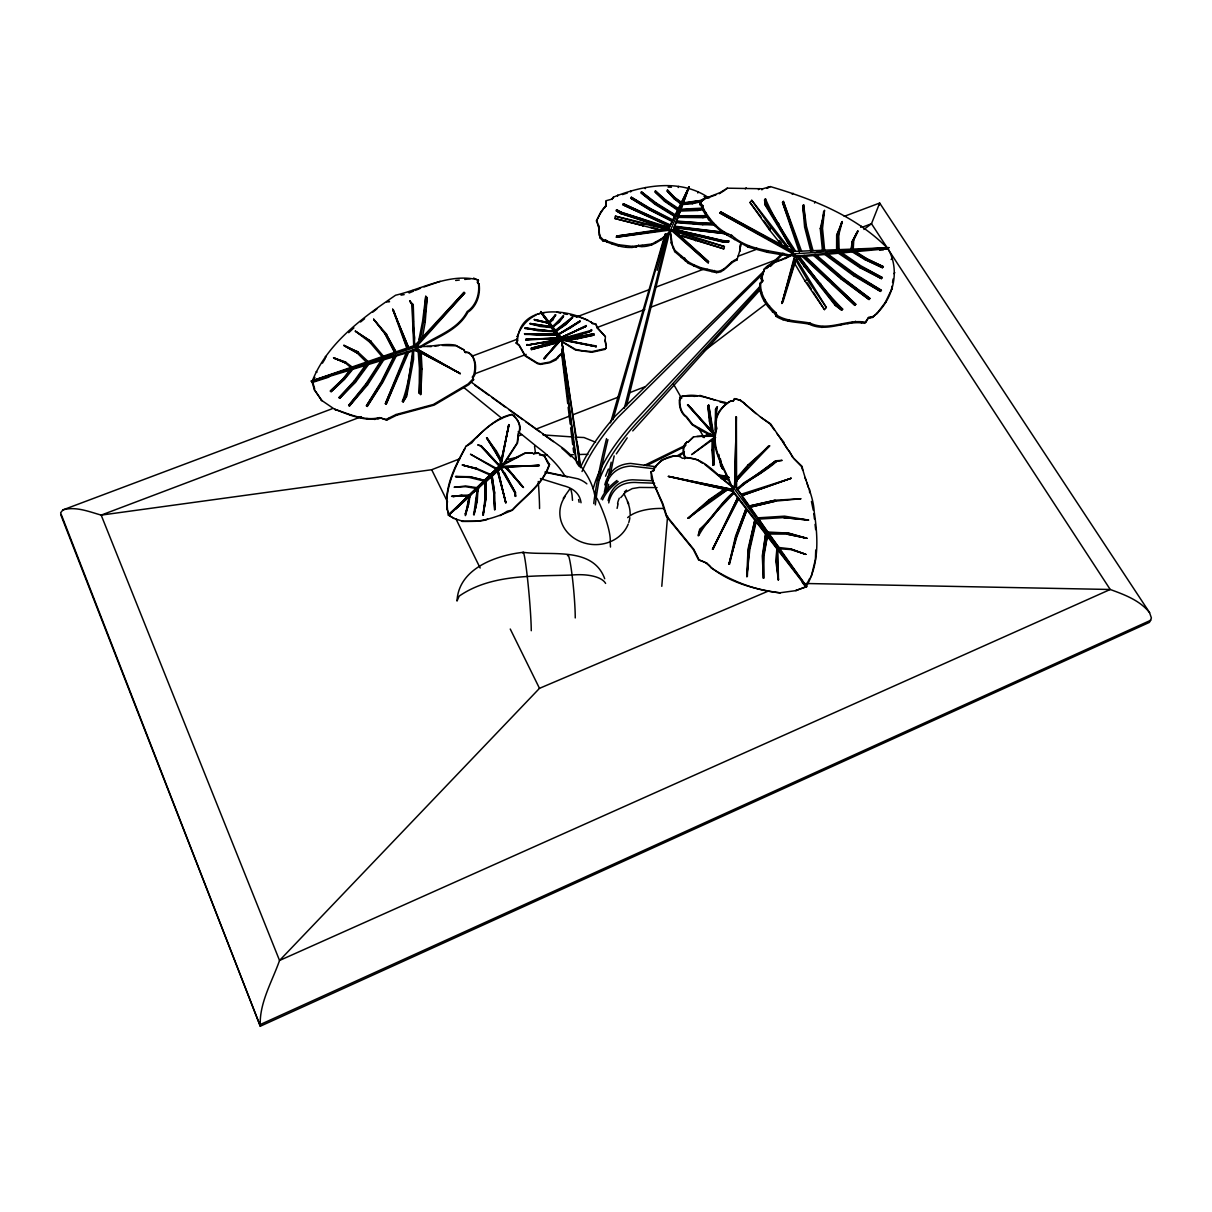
<?xml version="1.0" encoding="UTF-8"?>
<svg xmlns="http://www.w3.org/2000/svg" width="1212" height="1212" viewBox="0 0 1212 1212"><rect width="100%" height="100%" fill="white"/><g stroke="black" fill="none" stroke-linecap="round" stroke-linejoin="round"><path stroke-width="1.5" d="M763.348 578.154L763.393 555.929L767.423 535.689L763.984 555.914L763.348 578.154L762.287 555.944L765.605 534.128L755.743 521.327M836.659 235.022L836.598 250.732L837.507 249.702L837.553 233.992L842.279 221.584L836.659 235.022L837.553 233.992M421.17 353.192L422.049 368.963L420.7 394.551L419.2 393.233L419.413 368.054L418.17 351.056L460.302 373.66L416.004 348.42L460.302 373.66M420.7 394.551L420.761 385.552M606.258 200.677L605.955 206.298L606.258 200.677L611.833 199.162L613.439 197.117C643.193 185.103 680.947 178.422 709.005 198.01M549.551 464.514L548.051 463.605L544.733 456.682L549.551 464.514C543.415 484.073 525.705 495.966 512.418 510.222C500.723 515.161 488.481 520.13 475.331 521.312C440.395 520.872 483.846 522.827 487.572 519.1M731.078 486.118C724.428 467.726 709.474 448.743 716.322 428.472C712.595 417.352 721.579 405.399 731.245 400.763C721.958 405.838 713.171 417.367 716.883 428.366C709.641 449.743 727.018 470.665 732.805 489.436L668.357 476.437L724.246 489.269L709.278 499.647L687.81 518.312L727.579 489.663L724.806 489.209M855.384 251.672L887.957 248.657L888.866 247.657L791.906 253.99L790.103 256.126L767.302 252.293L748.077 247.096L721.398 231.84L708.565 219.599L701.93 208.676L702.839 205.601L700.581 203.343L702.415 199.51L720.125 192.602L727.23 188.178L762.772 188.769L770.393 186.603C812.707 199.026 856.369 216.251 887.957 248.657C901.167 271.655 892.577 301.546 872.367 317.438L867.822 318.438L866.11 321.225L867.05 320.195M794.496 256.459L781.891 303.454L795.39 255.399L794.496 256.459C773.498 249.914 748.758 251.338 731.669 235.295C718.58 231.113 709.217 219.19 702.808 207.57L702.839 205.601M736.381 416.867L734.593 487.391L736.381 416.867L736.593 487.966L806.707 586.699L795.739 590.562L806.101 586.699C819.6 564.247 817.918 536.81 814.222 511.873C813.403 495.587 805.222 481.618 802.056 466.347L794.057 458.712L770.635 423.882L760.53 417.064L740.593 400.293L734.851 398.627L733.033 400.884L734.851 398.627M711.959 449.758L712.141 439.986L713.853 438.789L714.065 464.726L713.141 465.332L711.959 449.758L712.868 449.137L713.05 439.365L712.762 444.683M733.851 487.163L733.881 486.406M811.222 576.624L815.403 559.429L815.737 550.021M537.673 314.317L541.113 312.863L540.946 311.575L561.959 341.739L575.655 350.086L591.956 352.268L604.97 349.374L606.212 347.677L605.091 340.011L606.197 345.647M402.384 401.308L405.959 395.703L413.61 349.859L413.55 359.328L406.702 396.354L403.142 401.96L402.384 401.308C408.474 385.31 410.55 367.206 412.716 350.132M403.142 401.96L406.141 396.172L413.307 354.298M476.21 501.495C481.618 457.257 468.65 547.536 476.574 501.647M756.318 521.281L749.864 549.203L746.759 576.594L748.031 549.112L754.818 520.115L746.895 509.828L736.199 537.052L729.003 564.186L736.775 537.022L746.895 509.828M747.334 576.579L748.622 549.081L754.818 520.115M413.443 321.65L412.716 320.983L414.64 346.359L413.247 304.757L409.686 300.818L411.928 304.621L412.641 305.303L409.686 300.818M419.2 393.233L420.564 367.645L419.685 351.859M852.43 248.415L852.809 241.627L857.884 231.159L852.809 241.627M853.248 249.066L853.718 240.597M715.792 426.382L715.398 433.623M715.141 430.063L715.534 409.338C719.64 401.748 714.186 418.382 716.519 420.352M473.483 514.267C479.346 503.616 472.498 487.785 484.785 482.391L484.952 499.026L482.997 514.964L486.027 499.223L485.815 481.937L491.163 476.68L493.784 493.314L494.829 509.691L494.632 493.087L492.133 476.271L497.375 471.104L505.889 502.768L498.056 470.498L505.525 502.616M473.847 514.388L477.195 501.753L478.028 488.921M667.585 516.13L661.782 586.32M777.846 579.806C776.74 546.309 777.528 527.584 778.452 579.806L775.907 561.671L776.831 548.703L766.832 535.719M778.452 579.806L776.498 561.641L776.831 548.703M715.671 426.321L715.853 429.775M425.745 296.304L423.715 320.968L420.655 337.724L422.124 339.072L425.185 322.331L427.185 297.667L425.745 296.304L422.594 321.301L418.958 339.557L419.685 340.239M605.167 340.678L605.394 336.648L596.91 327.089L596.077 324.255L592.32 323.043C569.519 308.151 519.16 303.076 517.509 340.905L516.297 343.269L519.251 345.662L525.084 355.949L537.537 363.676L540.582 364.403L549.809 362.736L556.278 359.782L557.823 356.737L562.459 352.465L562.944 347.329L562.535 353.131L557.914 357.404M746.759 576.594L749.122 551.066M411.928 304.621L413.747 346.662L408.898 348.329L392.733 309.333L408.898 348.329M413.747 346.662L414.595 337.8L412.853 322.846L412.519 304.091L413.247 304.757M468.059 503.904C474.513 472.21 459.09 541.825 468.438 504.04M817.312 251.52L822.539 251.308L820.282 228.629L824.508 210.449L822.524 228.432L824.645 250.202M822.236 224.084L823.63 211.494M593.759 503.586L594.001 501.389A193.162 23.013 -72.2 0 1 606.53 438.608M506.707 467.287L523.448 487.451L505.995 466.984L539.37 465.484L501.859 466.484L517.176 442.865L518.312 433.214C521.675 427.488 518.388 419.913 513.691 415.974L511.949 414.368C492.754 418.261 480.467 434.941 465.893 446.38C454.621 466.832 441.683 491.042 448.698 515.191L454.106 518.494L448.319 515.055L499.92 465.257L503.328 464.878L525.114 453.273L532.007 453.015L524.766 453.121L500.798 465.029L508.798 424.609L501.162 465.181M503.328 464.878L517.524 443.031L518.66 433.381C522.069 427.563 518.675 419.7 513.691 415.974M595.334 504.919L595.925 499.905A190.89 22.619 -72.2 0 1 607.909 439.653M739.971 250.217L740.896 242.642L739.668 251.354L739.971 250.217L736.911 260.065C729.033 262.671 725.215 272.321 716.459 272.624L700.491 268.882L688.355 263.307L674.675 251.581L671.266 243.036L670.357 230.583L689.113 186.754L688.552 188.951M483.361 515.1L485.315 499.162L485.148 482.543M847.385 250.308L851.051 250.157L852.112 241.597L856.99 232.189M857.884 231.159L853.006 240.567L851.051 250.157M424.73 317.302L425.624 310.166M426.063 306.591L427.185 297.667M380.28 418.276C364.873 421.882 348.844 414.671 334.754 409.262C348.92 413.928 364.373 421.352 379.523 417.64L386.734 420.109L396.763 415.171L434.138 405.126L468.832 384.643L473.589 379.735L472.256 377.129L473.756 374.902C475.725 367.266 475.725 356.858 468.105 352.298L464.969 352.086L463.62 349.586L455.409 345.132C442.501 342.875 429.669 347.783 416.928 346.253L416.201 345.587L464.014 292.365L464.726 293.062L416.928 346.253M473.589 379.735L472.983 377.811L474.483 375.568C476.24 368.433 476.377 360.237 471.12 354.495M877.639 312.802L873.307 316.408L868.762 317.408L865.762 322.301C847.173 318.62 828.326 331.921 810.071 323.104C799.011 320.816 786.815 321.635 776.983 315.256L775.998 312.772C767.59 305.545 759.318 294.168 760.803 282.472L762.863 280.851L762 277.381L764.56 268.685C772.453 259.641 786.846 260.913 793.845 251.429L888.866 247.657L797.087 256.08L791.906 253.99M465.12 513.812C469.756 505.828 466.014 494.92 475.937 490.799M465.484 513.949L468.832 503.722L469.908 496.178M865.762 322.301L864.823 323.331C846.234 319.665 827.387 332.982 809.131 324.165C798.072 321.877 785.876 322.71 776.044 316.347L775.074 313.847C766.651 306.636 758.394 295.258 759.879 283.547L760.803 282.472M763.939 578.139L762.878 555.929L765.605 534.128M876.7 313.832L885.26 302.53L891.471 289.698L892.002 286.123M892.547 282.563L893.092 278.987M482.997 514.964L485.664 499.071L485.815 481.937M557.732 358.449L557.823 356.737M465.075 448.516C457.106 462.923 448.364 480.906 446.849 498.662L446.47 498.526M822.539 251.308L823.433 250.263L821.175 227.583L824.508 210.449M879.397 204.949L879.67 203.04L844.234 216.357M595.062 495.799L595.683 492.723M604.349 492.208L605.379 487.194A199.086 68.433 51.7 0 1 630.967 466.075L654.631 468.817M674.933 455.697L661.782 460.015L653.95 468.135L653.404 470.71L654.48 468.059C659.419 459.484 675.387 451.773 682.401 458.318C704.505 454.5 717.337 478.104 734.593 487.391M686.992 441.925C682.81 445.637 682.856 452.743 685.356 457.333L684.628 458.848L684.901 457.636C682.28 453.152 682.038 442.834 688.658 441.638L693.612 436.835L714.747 435.153L687.901 404.656L714.292 435.472M608.151 500.617L608.469 499.102A186.966 63.721 51.7 0 1 632.603 479.816L652.48 480.725M608.757 502.904L609.06 501.42A184.512 62.782 51.7 0 1 637.815 482.588L654.586 483.194M499.753 465.923L481.012 445.668L499.753 465.923L500.723 459.787L486.573 437.805L496.39 450.94L501.45 460.105L509.146 424.776M508.798 424.609L500.283 465.408M332.24 408.717L62.948 509.888L60.6 512.797L260.307 1026.216L1149.43 622.377L1151.4 617.984L1149.552 612.59L879.67 203.04L871.489 223.735L863.944 229.462M617.575 503.556L617.878 502.162A178.134 61.13 51.7 0 1 619.302 498.147M617.09 508.389L618.059 503.995M669.781 232.871C660.843 240.309 650.677 248.369 638.209 246.248C627.574 249.581 615.226 245.536 605.424 241.264L602.894 240.9L600.031 237.916L598.501 226.462L596.44 220.902L601.182 211.555L606.212 205.146M596.44 220.902L601.182 211.555M598.501 226.462L596.713 219.751M603.834 208.176L600.91 212.706M749.289 549.233L755.334 523.069M604.894 207.631L605.167 206.495M605.985 203.298L606.242 202.162M599.304 235.643L598.758 225.311M600.031 237.916L599.576 234.477M612.212 199.465L612.469 198.344M602.894 240.9L603.167 239.718L600.304 236.749M729.003 564.186L735.517 536.265L746.031 508.707L738.244 498.617L712.489 549.294L738.82 498.556M729.579 564.171L736.093 536.234L746.031 508.707M613.181 198.238L613.439 197.117M605.424 241.264L605.697 240.082L603.167 239.718M617.544 196.177L617.802 195.056M607.121 242.4L607.394 241.233L605.697 240.082M616.287 210.858L616.56 209.721L621.377 212.282L669.085 227.508L668.615 229.007L620.589 213.539L616.287 210.858L621.105 213.418L668.797 228.644L670.069 225.508L623.316 203.737L623.059 204.873L669.781 226.659M660.055 230.068L614.878 218.493L615.423 216.19L664.085 227.886L663.509 230.189L668.403 229.462M612.045 243.96L612.333 242.794M620.589 213.539L620.862 212.403L616.56 209.721M621.105 213.418L621.377 212.282M736.911 260.065L737.229 258.913C729.336 261.519 725.518 271.155 716.777 271.458L700.794 267.716L693.885 264.822L688.658 262.14L674.978 250.429C670.433 244.385 672.69 236.264 668.948 230.204L616.378 237.219L616.65 236.052L668.691 228.31L689.113 186.754L673.402 229.629L670.357 230.583L668.691 228.31M630.679 191.935L630.952 190.814M618.226 245.9L618.499 244.733L632.255 246.384L651.935 243.991L661.146 238.991L672.418 229.947L708.55 261.686L708.232 262.852L672.13 231.083M670.797 224.599L672.266 221.569L649.738 209.964L631.043 198.359L631.316 197.238L650.268 208.494L672.796 219.933M625.831 247.066L626.119 245.9M674.766 216.509L654.995 204.328L641.178 192.935L641.451 191.829L656.328 203.131L675.311 214.842L673.266 219.554M645.269 188.648L645.542 187.527M631.967 247.551L632.255 246.384M640.163 219.675L640.451 218.539L620.862 212.403M641.421 219.781L641.693 218.63M636.194 247.218L636.482 246.051M638.209 246.248L638.482 245.082M643.117 226.19L643.678 223.887L615.423 216.19M698.112 535.704L699.672 529.341C712.459 518.266 720.655 502.374 733.851 492.102C721.261 503.207 712.747 518.054 700.218 529.311C698.551 536.946 697.385 537.234 700.369 529.614C713.095 518.751 720.761 503.253 733.911 492.981C723.443 504.737 706.702 520.281 698.673 535.674M649.738 209.964L650.026 208.828L631.316 197.238M672.524 221.069L649.996 209.615L650.268 208.494M641.86 246.536L642.148 245.369M641.178 192.935L656.056 204.252L675.023 215.978L677.781 210.343L664.509 201.222L655.147 192.026L655.419 190.92L665.797 200.101L678.417 208.525M654.995 204.328L655.268 203.207L641.451 191.829M656.056 204.252L656.328 203.131M651.647 245.157L651.935 243.991M500.086 515.661L507.267 511.222L512.07 510.085C525.341 495.814 543.067 483.921 549.203 464.347M664.509 201.222L664.797 200.116L655.419 190.92M667.464 190.011L674.22 197.511L681.174 202.904L680.886 204.01L673.948 198.616L667.191 191.117L667.464 190.011L674.417 197.238L681.447 202.343M658.889 225.993L659.161 224.841M658.889 226.22L659.177 225.068L640.451 218.539M680.205 205.419L678.129 209.646L665.509 201.222L665.797 200.101M655.344 243.142L655.631 241.976M662.025 229.31L662.313 228.159L664.085 227.886M626.543 405.823L669.342 233.355L668.524 232.159M660.858 240.143L661.146 238.991M673.948 198.616L674.417 197.238M666.161 235.401L666.448 234.249M678.19 187.542L678.462 186.436M668.948 230.204L669.236 229.053L616.65 236.052M672.266 221.569L672.554 220.432L650.026 208.828M670.706 236.658L670.993 235.507M677.781 210.343L678.069 209.221L664.797 200.116M673.433 229.932L674.675 226.174L724.397 232.401L674.463 226.735M679.917 228.007L674.387 227.311L676.387 221.508L713.974 223.659M671.266 243.036L671.554 241.885M676.857 220.554L678.493 215.736L706.141 215.675M624.362 408.171L668.448 232.704M694.779 217.009L678.22 216.857L680.629 209.934L701.672 208.706M687.886 210.161L680.599 210.327L680.886 209.206L702.354 208.146M680.599 210.327L683.007 203.404L703.687 200.056L683.22 202.828M676.417 233.78L676.993 231.492L724.397 246.551L723.776 248.839L677.599 234.87L678.19 232.583L676.993 231.492M673.296 248.157L673.599 246.99M674.675 251.581L674.978 250.429M683.098 232.962L683.568 231.643L723.049 240.582L728.836 240.976L728.533 242.112L723.049 242.082L673.296 230.31L673.72 228.795L683.568 231.643M682.735 204.525L692.325 203.722L692.673 202.298M697.809 192.981L698.097 191.875M681.341 257.565L681.629 256.399M684.447 259.156L684.75 257.989M680.341 211.055L697.779 210.464L698.067 209.358M685.295 260.913L685.583 259.762M688.355 263.307L688.658 262.14M695.552 240.794L696.142 238.506L678.19 232.583M678.008 217.402L702.915 217.66L703.202 216.539L706.778 216.145M610.53 422.852L665.176 233.946M612.984 419.716L665.767 233.871M676.099 222.629L702.748 224.705L703.111 223.19L714.004 223.447M693.582 265.989L693.885 264.822M675.069 230.401L701.809 236.598L702.096 235.446M702.869 237.143L703.172 235.992L723.367 240.946L728.836 240.976M700.491 268.882L700.794 267.716M706.854 270.443L707.172 269.276M711.944 271.685L712.262 270.518M714.171 271.639L714.489 270.473M701.809 236.598L722.746 241.718L723.049 240.582M723.049 242.082L723.367 240.946M716.459 272.624L716.777 271.458M721.019 271.7L721.322 270.549M838.28 234.204L841.401 222.614M838.113 246.975L838.189 250.672L839.098 249.627L838.734 234.81L842.279 221.584M657.162 270.352L666.539 235.734M723.337 270.276L723.64 269.109M731.018 263.443L731.321 262.277M740.396 245.354L740.699 244.233M740.153 247.354L740.471 246.218M759.879 283.547L761.954 281.926L761.091 278.472L764.56 268.685M781.891 303.454L794.375 263.004L796.678 259.307L826.342 307.5L824.463 309.605L805.132 281.26L794.375 263.004M782.831 302.379L797.087 256.08L796.178 257.141L798.072 255.99L836.25 304.439L842.673 309.166L841.734 310.211L835.31 305.485L797.178 257.05M416.731 349.086C433.351 336.557 456.954 331.255 467.15 311.56C476.134 305.666 479.937 293.622 478.392 283.32L479.088 284.032C480.634 294.319 476.846 306.363 467.862 312.241C458.121 330.528 436.835 337.163 420.155 347.511L414.989 345.314L311.226 381.083L312.757 382.341L314.665 388.764M477.907 279.836L477.801 282.79L477.907 279.836C449.591 272.836 422.473 288.956 395.597 295.213C362.767 317.695 327.058 343.026 311.999 381.704L314.362 389.734L321.847 400.611L314.362 389.734M683.523 202.328L688.825 187.845L681.932 201.889M605.545 476.225L608.394 469.044M413.459 350.798L408.626 352.268L386.128 404.293L385.371 403.641L406.535 352.01M386.128 404.293L407.277 352.677L396.218 356.04L382.901 382.159L367.206 406.414L366.433 405.778L381.25 381.719L394.264 355.752M535.886 314.408L535.962 315.059C526.947 319.377 520.206 327.543 517.176 337.027L517.1 336.375M686.537 442.244L688.204 441.941L693.612 436.835M314.862 377.296L312.757 382.341L328.876 377.114M385.371 403.641L407.883 351.601L408.626 352.268M565.565 339.072L566.868 340.617L577.73 338.739L593.91 335.103L593.774 333.785L565.565 339.072L565.716 340.39C551.763 339.209 591.698 333.573 591.653 330.255L562.004 338.542L562.126 344.056L561.959 341.739M716.08 420.655L715.868 409.641L717.019 407.126M701.96 206.707L699.718 204.449L702.415 199.51M712.489 549.294L737.881 497.329L713.05 549.263M367.206 406.414L382.007 382.371L395.006 356.419L383.78 359.828L367.524 384.961L349.42 406.02L348.662 405.384L366.039 383.734L381.735 359.57M805.495 586.699L809.752 578.306M366.433 405.778L382.144 381.507L395.476 355.389L396.218 356.04M516.297 343.269L517.433 340.239L516.706 338.709M563.262 498.329L569.746 489.118M322.453 363.145L325.195 358.6M549.49 323.059L552.839 319.892L555.581 314.711L549.415 322.407L552.399 326.785L558.747 321.953L563.474 315.862L552.399 326.785M616.332 453.894L627.195 437.865M381.492 361.737L366.797 384.386L349.42 406.02M715.534 409.338L717.459 406.808M549.112 322.028L555.581 314.711M555.657 315.362L549.188 322.68M380.735 360.767L368.554 364.479L355.419 382.401L339.754 398.248L338.981 397.612L354.086 381.144L366.069 364.357M365.736 366.524L354.858 381.78L339.754 398.248M604.97 349.374L606.212 347.677M620.711 497.662L625.665 492.102L632.285 488.587L639.3 487.436L657.04 487.588M563.55 316.499L559.399 321.998L552.763 327.24L563.474 315.862M342.966 378.886L350.632 369.054L351.389 369.705L343.738 379.523L331.134 391.688L330.361 391.052L342.966 378.886L343.738 379.523M687.901 404.656L715.383 434.911L712.505 436.259L701.021 430.396L692.097 424.67L686.128 416.989C680.75 413.413 678.947 406.096 679.432 399.975L680.538 398.809L680.053 397.43C694.885 391.355 710.353 399.869 725.003 402.278L726.639 403.687L719.837 401.884M679.432 399.975L680.538 398.809M699.718 204.449L700.581 203.343M701.536 200.616L705.445 197.783M701.93 208.676L702.808 207.57M720.125 192.602L719.246 193.693L724.943 190.163M704.869 213.524L705.748 212.418M726.367 189.269L727.23 188.178M708.565 219.599L709.444 218.493M720.746 211.888L793.224 252.263L792.315 253.338L719.867 212.994L720.746 211.888L793.845 251.429M715.247 226.508L716.125 225.402M745.319 188.875L746.183 187.799M721.398 231.84L722.291 230.75M758.424 189.648L759.288 188.572M768.832 239.461L783.528 247.399L769.287 229.689L750.016 202.48L751.758 200.313L787.83 246.627L786.936 247.687M761.893 189.845L762.772 188.769M726.836 235.204L727.715 234.098M767.863 187.33L766.999 188.39L770.393 186.603M730.775 236.385L731.669 235.295M793.042 251.096L764.954 204.722L764.59 199.859L765.454 198.783C773.15 217.084 784.77 234.537 795.708 251.369M734.457 239.597L735.351 238.506M764.954 204.722L765.832 203.646L765.454 198.783M777.316 223.523L765.757 205.086L766.635 204.01M799.359 252.247L782.513 202.449L783.376 201.389L801.511 251.126M748.077 247.096L748.971 246.006M792.224 194.344L793.102 193.284M330.361 391.052L343.693 378.705L352.041 368.63L352.798 369.281L365.07 365.539M331.134 391.688L344.466 379.341L352.798 369.281M769.287 229.689L771.074 227.538L751.758 200.313M755.803 249.172L756.697 248.096M776.998 223.978L777.892 222.902L765.832 203.646M779.164 223.993L778.271 225.068L787.845 242.764L792.815 249.657M803.601 204.767L805.495 226.038L811.858 250.717L810.964 251.778L804.616 227.083L802.723 205.813L803.601 204.767L806.374 226.068L813.01 250.672M767.302 252.293L768.196 251.202M814.525 203.04L815.403 201.995M737.184 479.816L747.728 467.271M736.002 481.209L769.635 445.895L748.107 464.863L736.002 478.74M784.422 246.339L785.331 245.263L787.83 246.627M787.452 242.87L788.361 241.809L777.892 222.902M787.845 242.764L788.739 241.688M767.969 266.852L768.878 265.776M761.091 278.472L762 277.381M763.651 269.761L775.271 261.459M781.573 254.353L782.482 253.278M804.616 227.083L805.495 226.038M806.374 226.068L805.48 227.114L804.798 221.796M761.954 281.926L762.863 280.851M759.333 287.395L760.257 286.32M544.021 358.146L560.474 340.587L544.097 358.813L559.702 339.693L561.807 340.42L562.429 339.072L540.946 311.575L559.777 340.36L558.308 342.102L558.141 340.784L531.235 348.238L531.401 349.571L557.762 342.723L558.141 340.784M544.097 358.813L557.762 342.723M785.573 257.747L784.664 258.823L790.103 256.126M760.772 293.228L761.697 292.153M820.282 228.629L821.175 227.583M820.645 283.381L819.721 284.441L804.571 266.746L797.981 256.974L798.89 255.914C812.616 274.215 826.478 293.092 842.673 309.166M794.86 261.444L796.678 259.307M763.818 300.652L764.742 299.561M802.374 256.565L803.283 255.505L855.793 304.333L854.869 305.363L802.374 256.565L797.981 256.974M632.755 430.896L760.424 289.501M348.662 405.384L366.766 384.31L383.037 359.176L383.78 359.828M768.559 306.924L769.499 305.848M804.056 266.685L804.965 265.625M813.6 255.535L814.509 254.475L842.204 278.124L869.943 298.47L869.019 299.5L841.295 279.154L813.6 255.535L805.268 256.308M804.571 266.746L805.48 265.686M837.84 235.855L838.734 234.81M772.377 311.969L773.301 310.878M824.781 254.505L825.69 253.459L854.521 274.67L881.412 290.365L880.488 291.395L853.596 275.7L824.781 254.505L816.388 255.277M775.074 313.847L775.998 312.772M805.132 281.26L806.98 279.139L796.193 260.868M776.044 316.347L776.983 315.256M860.626 227.28L861.505 226.265M838.386 253.247L839.28 252.202L860.778 266.64L882.306 277.593L881.382 278.624L859.853 267.67L838.386 253.247L827.735 254.232M782.982 319.801L783.922 318.726M852.112 241.597L853.006 240.567M737.154 481.073L737.138 478.604L749.258 464.711L769.635 445.895M788.179 321.074L789.118 319.998M820.039 285.638L820.963 284.578M852.339 251.96L853.248 250.929L865.883 258.61L883.351 266.685L882.442 267.7L864.974 259.641L852.339 251.96L841.689 252.944M841.295 279.154L842.204 278.124M864.974 259.641L865.883 258.61M855.081 252.808L865.595 259.535L866.504 258.504L883.351 266.685M809.131 324.165L810.071 323.104M853.687 274.745L854.596 273.715L881.412 290.365M859.853 267.67L860.778 266.64M853.596 275.7L854.521 274.67M841.734 310.211L835.568 305.03L836.507 303.985M835.31 305.485L836.25 304.439M821.963 327.528L822.903 326.482M891.123 259.519L892.017 258.504M840.355 325.377L841.295 324.331M847.87 323.725L848.809 322.68M893.911 273.639L894.82 272.624M851.612 322.892L852.551 321.847M854.596 322.225L855.536 321.195M891.471 289.698L892.396 288.683M861.414 322.968L862.368 321.922M867.822 318.438L868.762 317.408M869.64 318.044L870.595 317.014M885.26 302.53L886.199 301.5M872.367 317.438L873.307 316.408M760.242 288.168L643.572 415.549A217.342 86.37 -30.7 0 0 599.137 480.361M465.893 446.38L471.71 442.956L475.013 438.82M476.392 437.88C485.876 427.306 498.465 418.064 512.297 414.549L514.039 416.14M418.958 339.557L420.655 337.724M464.014 292.365L414.989 345.314L415.731 345.981L420.428 340.905M423.382 337.724L464.726 293.062M760.242 286.153L632.634 423.185A220.205 87.643 -30.7 0 0 593.244 488.724M767.999 591.214L539.491 688.34L279.548 960.48C272.124 981.599 258.974 1003.475 260.307 1026.216L60.736 514.661M379.523 417.64L385.977 419.473L396.006 414.534L433.396 404.46L468.105 383.977L472.862 379.068M555.914 331.3L565.989 323.771L572.549 317.089L566.065 324.422L555.914 331.3L558.247 334.285L570.261 327.998L580.003 321.029L558.247 334.285M750.213 464.56L768.453 446.077M338.981 397.612L354.661 381.75L367.812 363.827L368.554 364.479M762.303 274.412L618.12 417.216A234.416 94.066 -30.7 0 0 582.033 471.513M770.362 266.488L783.785 253.278M763.848 271.185L615.287 416.049A237.173 95.324 -30.7 0 0 580.336 467.68M766.575 268.549L781.513 254.096M468.226 495.859L448.698 515.191L469.18 496.829M469.302 495.314C445.152 496.678 446.092 496.632 469.302 495.314L475.134 489.678M454.561 487.33L465.62 485.967L477.164 487.724L482.921 482.164M469.923 476.831L455.53 476.558L469.559 476.68L484.724 480.437L490.254 475.089L476.089 468.832L462.423 465.014L476.089 468.832M490.496 474.362L496.299 469.271L470.862 454.409M496.587 468.483L499.314 466.347L480.846 446.107L495.799 461.59M741.153 494.375L737.35 489.89L744.501 483.103L759.742 473.801L775.877 461.575L782.149 460.363L775.771 460.787L760.227 472.559L744.107 482.709L736.745 489.057L736.593 487.966L731.654 486.057M775.877 461.575L776.468 461.499C764.499 472.438 748.925 478.892 737.35 489.89M455.848 509.025L459.924 505.237M516.206 342.617L519.16 344.996L524.993 355.283L537.446 363.024L540.491 363.736L549.733 362.07L557.641 357.782M348.708 332.679L353.919 327.891M555.641 330.952L572.625 317.741M555.566 330.285L572.549 317.089M498.42 470.65L500.859 468.453L504.268 472.862L515.07 492.693L515.57 496.39L514.706 492.542L500.859 468.453M523.448 487.451L505.419 467.362L500.95 467.908L515.494 492.602L515.57 496.39M624.438 491.966L626.528 490.118M688.901 518.221L710.399 499.541L725.382 489.148M775.771 460.787L736.745 489.057M360.509 322.013L364.615 318.711M372.826 312.135L376.932 308.848M687.81 518.312L710.02 500.738L727.579 489.663M692.067 454.303L714.898 436.896L692.552 424.367L686.568 416.67C681.205 413.095 679.387 405.778 679.871 399.657M704.217 350.844L765.999 303.894M560.474 340.587L575.579 349.42L581.896 350.647L591.895 351.601L604.894 348.723M680.099 399.127L680.053 397.43M679.614 397.748L682.311 396.082M681.856 396.4L684.538 395.839M684.098 396.172L694.4 396.097M699.869 395.385L715.519 400.293M691.613 454.606L715.625 437.517L713.413 435.653M708.717 405.05L712.262 430.669L711.353 431.29L709.384 421.034L707.823 405.687L708.717 405.05L713.217 431.714L712.308 432.336L714.065 434.26M709.384 421.034L710.293 420.397M712.308 432.336L710.005 421.17L710.914 420.549M715.731 419.943L715.989 409.02M696.961 436.411L712.505 436.259M560.808 337.557L586.32 326.164L560.808 337.557L558.505 334.603L580.003 321.029M558.505 334.603L580.078 321.68M721.428 465.302L722.67 468.983L720.67 465.741L721.428 465.302L720.352 458.606M718.716 475.316L729.139 477.392M678.629 456.076L683.432 453.243M676.311 456.303L684.386 451.652M591.592 329.603L589.108 331.649L567.807 337.951L562.08 339.193L561.08 337.906L586.244 325.513M589.108 331.649L591.653 330.255M646.769 465.62L685.007 446.41M703.293 437.214L709.944 433.866M644.133 465.499L686.083 444.971M702.854 436.774L709.565 433.487M561.08 337.906L586.32 326.164M259.656 1024.807L1150.915 620.18M415.277 290.425L420.503 288.259M535.522 452.849L533.507 453.667L538.613 453.182L535.871 453M706.399 563.171C725.503 581.73 753.864 589.244 779.664 592.819L780.255 592.819C755.561 590.638 731.942 581.199 711.156 567.913C708.52 562.913 703.414 561.823 698.536 559.868L693.264 549.415L666.342 516.342L662.328 503.722L651.359 478.27L651.132 471.635L653.935 470.635M62.948 509.888C75.674 506.177 88.991 511.646 101.172 515.115L431.684 469.726L459.878 458.757M518.024 436.138L521.539 434.76M535.643 429.275L569.125 416.261M572.64 414.883L618.453 397.051M629.028 392.946L644.89 386.779M361.494 416.64L101.172 515.115L279.548 960.48L1110.222 589.486C1124.433 594.668 1139.886 600.349 1149.552 612.59M474.816 373.781L526.175 354.358M597.001 327.558L644.814 309.484M650.132 307.469L777.634 259.247M862.626 227.083L871.489 223.735L1110.222 589.486L805.935 583.502M472.195 356.131L516.494 339.496M576.73 316.862L649.359 289.577M654.677 287.577L704.278 268.943M737.941 256.293L755.652 249.642M774.377 262.534L782.952 259.429M704.581 198.889L715.989 194.844M741.471 495.708L791.209 478.255L742.047 495.647M424.033 286.926L440.138 281.351M349.813 368.675L311.999 381.704L351.389 369.705M370.493 361.555L382.704 357.358L369.569 341.935L370.311 342.587L355.313 331.149L371.19 341.511L355.313 331.149M387.234 355.798L392.052 354.131M398.066 352.056L405.975 349.344M622.468 194.587L627.392 192.996M740.577 494.435L791.209 478.255M414.352 350.526L418.231 351.662M556.747 342.572L531.401 349.571M557.611 341.405L531.235 348.238M559.58 340.057L526.962 345.178L559.353 339.163L559.777 340.36M562.201 338.784L578.351 334.77M756.167 516.388L749.698 507.283L775.65 501.117L801.041 498.708L775.104 500.238L748.88 506.131L775.104 500.238M692.325 203.722L701.809 201.525M566.716 339.299L593.774 333.785M559.505 339.405L542.249 343.117M506.889 459.53L517.933 457.242M701.566 201.54L684.825 203.843M577.533 338.421L593.91 335.103M734.29 398.733L740.593 400.293M740.017 400.399L744.622 403.142M526.962 345.178L559.429 339.815L558.474 337.845L525.644 339.451L558.55 338.496M697.779 210.464L703.187 209.494M760.53 417.064L770.044 423.988L774.468 430.139M570.776 339.542L575.836 338.709M401.02 295.137L404.157 294.637M789.073 255.747L789.406 256.323M679.765 456.242L674.402 455.788M776.68 433.214L783.906 442.35M616.378 237.219L650.859 232.068M654.48 231.537L659.934 230.719M686.462 457.424L698.309 459.954M452.849 496.541L461.893 495.253L468.589 495.996M453.227 496.678L461.893 495.253M789.254 450.955L792.754 457.651M651.132 471.635L653.586 483.24L662.858 503.677L666.873 516.297L693.809 549.384L699.082 559.853L706.96 563.156M704.49 464.166L729.73 485.042M779.664 592.819L796.345 590.562M698.688 209.721L703.763 209.025M748.107 464.863L749.258 464.711M794.057 458.712L801.45 466.423L802.662 470.165M693.946 396.415L697.597 395.945M431.23 346.617L426.791 346.42M434.957 346.132L438.668 345.647M455.651 280.487L459.287 280.078M464.741 279.442L470.18 278.805M804.813 477.407L806.192 480.679M702.915 217.66L708.278 217.084M726.442 489.784L733.093 491.118L806.707 586.699L732.23 485.997L733.093 491.118L668.903 476.361M809.51 489.178L809.631 492.723M709.278 499.647L710.399 499.541M710.02 500.738L711.141 500.617M775.65 501.117L749.698 507.283M703.99 216.933L707.702 216.66M757.818 517.857L784.543 516.16L808.556 520.084L783.816 517.585L808.556 520.084M806.95 538.264L787.042 534.144L806.95 538.264L787.861 532.901L767.529 532.386L758.712 519.1M879.594 250.172L883.336 249.93M541.113 312.863L544.309 312.651M525.644 339.451L558.308 338.133L525.72 340.102M758.121 519.145L784.422 517.539M767.529 532.386L787.861 532.901M539.022 465.332L501.495 467.408L448.319 515.055L502.616 464.56L501.859 467.559M454.182 487.179L465.59 486.679L475.937 488.406M787.648 534.113L768.696 534.022L778.801 547.4M790.345 548.824L805.783 554.354L790.345 548.824L778.21 547.43M869.216 249.414L887.957 248.657M502.222 466.635L539.37 465.484M556.293 335.118L539.764 335.285L524.538 333.724L555.99 334.133L558.308 338.133M556.217 334.467L524.538 333.724M539.461 455L546.991 454.924M569.595 454.697L573.367 454.667M526.887 344.511L530.568 345.162M730.684 400.884L733.608 400.778M702.748 224.705L713.671 224.781M678.296 216.281L703.202 216.539M713.716 224.568L692.203 223.432M442.38 345.465L456.136 345.799L462.696 349.374M668.085 187.102L671.448 187.239M524.629 334.391L556.066 334.785L553.96 331.073L538.113 330.149L525.023 327.937L538.189 330.8L554.035 331.724M525.023 327.937L553.793 331.376L525.099 328.588M455.53 476.558L469.453 477.483L484.073 481.058M722.746 241.718L728.533 242.112M464.969 352.086L468.817 352.98L471.847 355.177M543.052 434.911L571.291 436.85M779.164 548.763L790.8 549.566L805.783 554.354M676.569 220.993L703.111 223.19M678.053 222.266L688.658 223.144M551.278 327.588L539.991 326.437L530.068 323.483L550.884 326.467L553.793 331.376M530.144 324.119L550.96 327.119L548.339 322.65L534.34 319.544L548.415 323.301M530.068 323.483L551.187 326.937M674.175 227.871L725.927 233.78M534.34 319.544L548.157 322.907L534.416 320.195M683.598 228.462L725.927 233.764M721.201 478.588L728.594 479.664M656.237 466.787L630.649 463.408A201.45 69.357 51.7 0 0 604.788 484.891M721.095 477.452L728.503 478.664M560.505 313.287L557.081 312.075M563.853 313.847L567.201 314.408M717.565 474.74L726.7 476.286M712.792 436.335L712.262 435.926M562.216 339.511L596.334 346.647L562.292 340.163M545.203 471.862L577.897 478.801A123.563 49.071 -30.5 0 1 586.866 483.861M596.274 345.996L562.504 339.724M566.868 340.617L596.334 346.647M668.357 476.437L732.245 489.497M545.233 472.316L567.322 476.877M703.172 235.992L673.584 229.174M650.647 227.341L657.995 228.962M643.678 223.887L662.313 228.159M462.423 465.014L476.877 468.529L462.787 465.166M478.164 445.046L481.361 445.819M469.559 476.68L484.724 480.437M614.878 218.493L643.284 225.705M570.519 315.15L577.124 317.014M787.27 532.932L806.344 538.295M696.142 238.506L724.397 246.551M659.177 225.068L668.903 227.871M723.776 248.839L681.689 235.567M540.416 478.543L563.353 485.694A109.262 43.435 -30.5 0 1 581.033 502.768M607.394 241.233L618.499 244.733M590.926 321.665L592.38 323.695L594.456 323.725M453.727 518.357L462.893 521.327M333.558 357.798L345.268 362.842L333.558 357.798L345.238 361.888L352.95 367.6L352.192 366.963M334.315 358.449L345.996 362.539L345.238 361.888M447.061 508.904L449.076 515.327M493.784 493.314L494.829 509.691M492.133 476.271L494.632 493.087M477.801 444.895L481.209 446.274M504.48 472.589L515.494 492.602M478.604 280.533L473.634 278.078M505.419 467.362L504.707 467.059L513.237 475.24M476.513 468.377L490.86 474.513M538.264 453.015L545.067 456.833M486.573 437.805L501.132 461.514M531.659 452.849L533.856 453.833M623.316 203.737L670.342 224.962M623.059 204.873L670.054 226.099M343.829 345.359L358.085 352.116L343.829 345.359L357.388 353.116L344.587 346.011M726.246 476.574L728.67 477.695M865.595 259.535L882.442 267.7M459.56 372.993L414.701 349.526L311.226 381.083L418.685 346.162L414.701 349.526L415.428 350.192M719.867 212.994L765.56 237.703M786.027 248.763L791.557 251.748M470.483 454.242L496.95 468.635M882.306 277.593L860.717 265.731L840.825 252.066M861.353 267.61L881.382 278.624M704.036 196.48L707.157 198.238M711.383 434.457L712.247 435.002M631.043 198.359L649.996 209.615M655.268 203.207L675.039 215.372M855.263 275.715L859.99 278.654M863.141 280.623L880.488 291.395M854.475 250.808L866.504 258.504M595.577 442.213L584.017 437.532L575.064 437.108A34.481 2.818 85.1 0 1 575.897 438.305M321.074 399.99L335.527 409.883M697.748 460.03L702.384 463.196M842.976 255.202L849.097 259.398M855.217 263.61L859.808 266.761M470.998 381.962L563.974 448.985A202.995 94.142 8.2 0 1 595.107 497.662M475.059 385.371L488.89 395.309M491.951 397.506L505.783 407.444M508.858 409.641L522.675 419.564M525.75 421.776L539.567 431.699M542.643 433.911L553.384 441.638M681.174 203.449L674.145 198.344L667.191 191.117M826.857 253.338L854.596 273.715M827.417 255.459L839.098 264.034M842.007 266.17L852.233 273.67M869.943 298.47L842.961 277.972L815.6 254.384M869.019 299.5L842.037 279.018L827.008 266.049M463.938 387.613L502.086 418.519M518.221 431.593L537.28 447.046A179.391 83.249 8.2 0 1 565.11 476.331M350.192 414.837L350.965 415.474M367.009 418.428L367.781 419.064M374.038 418.897L374.796 419.534M316.196 371.599L316.953 372.235M344.511 362.191L351.541 368.084L350.783 367.448M377.326 418.14L378.083 418.776M385.977 419.473L386.734 420.109M383.204 418.685L383.962 419.322M389.31 417.822L390.067 418.473M343.693 378.705L344.466 379.341M325.361 356.434L326.119 357.085M354.086 381.144L355.419 382.401M396.006 414.534L396.763 415.171M366.039 383.734L367.524 384.961M818.797 258.974L822.903 262.504M744.047 403.248L755.97 413.686M383.28 356.237L384.022 356.904L370.448 340.845M655.147 192.026L665.509 201.222M420.564 367.645L422.049 368.963M396.491 352.601L385.946 333.694L395.748 351.95M385.795 334.724L373.69 319.317L385.795 334.724L394.4 351.359M673.402 229.629L708.55 261.686M673.115 230.765L675.311 232.78M677.599 234.87L708.232 262.852M386.643 301.94L389.522 301.727L388.794 301.046M423.715 320.968L425.185 322.331M463.62 349.586L465.696 352.768M408.474 292.274L409.202 292.956L413.534 291.153L412.807 290.471M357.328 351.45L368.751 362.161M804.495 255.399L855.793 304.333M811.692 264.186L827.887 279.624M831.932 283.487L854.869 305.363M477.104 282.093L479.088 284.032M596.077 324.255L596.986 327.74L605.394 336.648M356.631 352.465L367.024 362.752M712.262 430.669L713.217 431.714M687.446 404.975L711.353 431.29M731.487 485.573L730.897 484.921L730.987 485.891M373.69 319.317L386.689 334.36M512.524 474.952L522.736 487.163M779.301 240.552L781.543 243.279M771.074 227.538L785.331 245.263M548.172 321.377L541.037 312.211L548.157 322.907M820.857 285.911L835.568 305.03M732.518 491.178L733.29 492.163M733.911 492.981L737.305 497.39M777.831 550.006L806.101 586.699L781.316 551.808M750.016 202.48L761.287 217.539M763.545 220.554L770.317 229.583M802.162 582.199L804.389 585.199M624.013 493.754L628.755 503.919M542.203 314.378L544.4 317.423M742.532 497.193L747.819 504.647M806.98 279.139L826.342 307.5M788.361 241.809L794.875 251.399M807.237 282.805L811.282 289.107M813.313 292.259L824.463 309.605M487.3 438.123L495.814 451.44M783.316 442.425L787.77 449.607M723.14 468.68L721.125 465.438L720.095 458.984M673.281 383.719L681.674 398.43M698.46 427.851L704.051 437.653M725.503 475.24L728.291 480.149M495.087 451.137L500.42 461.196M604.697 578.73C592.774 545.794 549.597 556.111 523.311 552.308C495.89 555.293 458.5 568.686 457.015 601.046L459.166 596.122C491.617 573.64 534.522 576.473 572.079 575.018A35.648 15.089 -7.2 0 1 605.606 583.427M385.052 334.058L394.521 352.374M722.67 468.983L719.898 458.909M431.684 469.726L447.561 501.935M455.924 518.872L480.164 568.019M510.252 629.028L539.491 688.34M782.513 202.449L796.738 241.536M393.461 310.014L406.914 347.026M392.733 309.333L406.823 348.132M783.376 201.389L800.253 251.187M806.737 482.391L808.359 487.527M805.95 228.871L810.207 244.703M497.738 471.256L505.889 502.768M562.05 343.405L563.019 347.995M764.59 199.859L765.757 205.086M811.434 501.45L813.252 510.176M578.578 499.541L579.109 502.238M718.867 454.455L720.67 465.741M491.511 476.831L494.148 493.466M707.823 405.687L710.005 421.17M561.717 348.965L576.094 458.151A116.307 15.771 78.8 0 1 576.685 463.045M575.7 458.924L561.807 351.086M517.145 339.633L517.509 340.905M802.723 205.813L804.329 218.251M539.567 334.391L539.764 335.285M561.807 355.025L567.716 403.596M568.155 407.323L570.201 424.139M570.655 427.881L572.7 444.683M547.233 344.072L547.627 345.693M553.702 340.527L553.929 341.314M552.581 319.059L552.839 319.892M813.813 513.691L814.434 519.009M815.04 524.326L815.661 529.644M567.731 337.3L567.852 338.087M578.715 316.832L587.805 320.15M577.579 337.421L577.73 338.739M572.503 500.329L572.064 495.117A179.391 83.249 8.2 0 0 570.943 489.799M712.868 449.137L714.065 464.726M446.94 500.389L447.425 509.04M610.484 547.051L610.212 541.734A35.178 7.802 67.8 0 0 596.91 498.193M712.58 449.94L713.141 465.332M515.13 492.466L515.221 496.238M494.269 492.936L494.481 509.555M735.82 416.973L735.942 460.03M602.531 499.874A119.276 55.358 -1 0 1 618.181 481.482M601.137 499.086A120.685 56.04 -1 0 1 616.953 480.467M573.125 448.076A104.096 14.135 78.8 0 1 573.715 452.561M579.851 465.196A107.656 14.817 78.8 0 0 577.73 447.228L561.838 342.102L577.321 447.925A109.035 14.968 78.8 0 1 579.472 466.12M607.682 490.845A176.755 20.316 -72.2 0 1 608.682 484.255M610.469 474.059A176.755 20.316 -72.2 0 1 614.181 455.894M605.773 492.33A179.118 20.695 -72.2 0 1 611.196 462.181M561.989 448.41A200.525 93.082 8.2 0 1 570.928 456.727M577.412 463.954A200.525 93.082 8.2 0 1 579.336 466.393M629.876 517.706A35.163 31.224 3.7 0 1 628.755 522.523M628.21 524.069A35.163 31.224 3.7 0 1 579.821 541.34A35.163 31.224 3.7 0 1 565.201 496.39M627.392 501.692A35.163 31.224 3.7 0 1 630.134 514.464M576.882 441.789A34.481 2.818 85.1 0 1 580.381 466.65M579.003 454.606A34.481 16.392 -7.5 0 1 587.956 454.424M534.553 446.349A41.132 2.469 85.1 0 1 535.462 453.167M538.249 481.467A41.132 2.469 85.1 0 1 539.552 508.57M522.811 553.081A42.602 2.151 84.9 0 1 527.553 578.988A42.602 2.151 84.9 0 1 531.265 630.725M567.474 555.717A35.709 2.606 84.8 0 1 572.094 575.23A35.709 2.606 84.8 0 1 575.245 617.938M627.664 517.63A41.617 19.15 3.6 0 1 664.373 508.51"/></g></svg>
